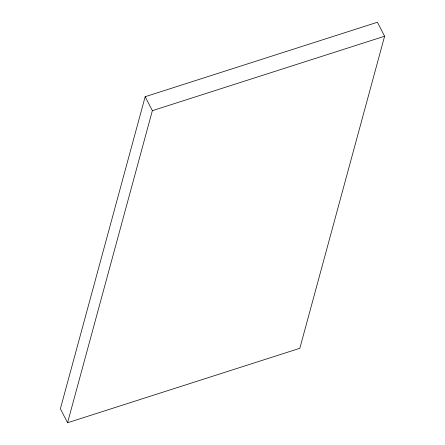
<?xml version="1.0" encoding="UTF-8"?>
<svg xmlns="http://www.w3.org/2000/svg" width="445" height="445" viewBox="0 0 445 445"><rect width="100%" height="100%" fill="white"/><g stroke="black" fill="none" stroke-linecap="round" stroke-linejoin="round"><path stroke-width="0.67" d="M145.17 96.704L60.381 408.777L67.573 422.75L299.83 348.296L384.619 36.223L377.427 22.25L145.17 96.704L152.357 110.677L67.573 422.75M152.357 110.677L384.619 36.223"/></g></svg>
